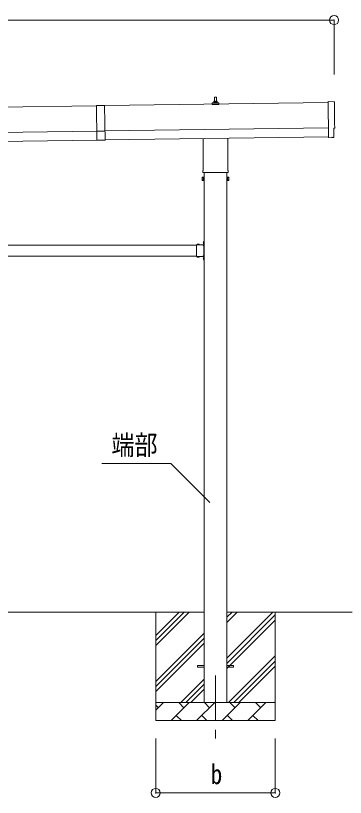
# Model space of a CAD drawing. Units: millimetres, scale not verified. Extents: x -88263 to 14131, y -29850 to 9646.
# Drawn here: x 7271 to 9093, y -5657 to -1336 of the extents above; entities that cross this region are included whole.
import ezdxf
from ezdxf.enums import TextEntityAlignment as Align

# ---------------------------------------------------------------- set-up
doc = ezdxf.new("R2010")
doc.units = ezdxf.units.MM
doc.header["$LTSCALE"] = 50
doc.header["$PDMODE"] = 32
doc.header["$PDSIZE"] = 50
doc.linetypes.add('CHAIN1', pattern=[8, 5, -1, 1, -1])
doc.linetypes.add('USER8', pattern=[4, 3, -1])
for name, color, linetype, lineweight in [('0-2_建具', 4, 'Continuous', 9), ('0-4_設備', 7, 'Continuous', 9), ('0-6_手摺', 5, 'Continuous', 5), ('0-7_ハッチ', 6, 'Continuous', 9)]:
    doc.layers.add(name, color=color, linetype=linetype, lineweight=lineweight)
doc.styles.add('ＭＳ ゴシック', font='')
doc.styles.get('ＭＳ ゴシック').set_extended_font_data('MS Gothic')

msp = doc.modelspace()

# ---------------------------------------------------------------- linework, layer by layer
at = {"layer": '0-2_建具'}
for p, q in [((8365.03, -1815.78), (8365.03, -1811.57)), ((8366.03, -1811.57), (8384.03, -1811.57)), ((8369.03, -1811.57), (8369.76, -1788.04)), ((8370.76, -1787.07), (8379.31, -1787.07)), ((8380.31, -1788.04), (8381.03, -1811.57)), ((8385.03, -1815.78), (8385.03, -1811.57)), ((8997.56, -1810.43), (9000.39, -2008.27)), ((9029.15, -1811.63), (8997.56, -1810.43)), ((7717.26, -1833.81), (2352.58, -1910.45)), ((7717.25, -1832.81), (7762.25, -1832.17)), ((7717.25, -1832.81), (7719.99, -2024.79)), ((7762.25, -1832.17), (7764.99, -2024.15)), ((8997.63, -1815.52), (7762.26, -1833.17)), ((8356.78, -1827.07), (8356.78, -1819.35)), ((8393.28, -1827.07), (8356.78, -1827.07)), ((8357.17, -1818.57), (8392.9, -1818.57)), ((8357.55, -1818.38), (8364.27, -1816.75)), ((8364.65, -1816.57), (8385.42, -1816.57)), ((8392.52, -1818.38), (8385.8, -1816.75)), ((8393.28, -1827.07), (8393.28, -1819.35)), ((2354.58, -2050.43), (7719.26, -1973.79)), ((7764.28, -1974.65), (7719.29, -1975.29)), ((7764.26, -1973.15), (8999.63, -1955.5)), ((9029.07, -1958.47), (9029.67, -1958.46)), ((9029.74, -2005.49), (9029.07, -1958.47)), ((2355.29, -2100.43), (7719.98, -2023.79)), ((7764.99, -2024.15), (7719.99, -2024.79)), ((7764.97, -2023.15), (9000.35, -2005.5)), ((8306.73, -2191.05), (8306.73, -2015.41)), ((8443.33, -2013.46), (8443.33, -2191.05)), ((9000.39, -2008.27), (9000.4, -2009.27)), ((9018.61, -2008.1), (9000.4, -2009.27)), ((9019.28, -2008.72), (9018.61, -2008.1)), ((9020.03, -2008.99), (9026.95, -2008.53)), ((8305.03, -2199.83), (8305.03, -2194.33)), ((8442.97, -2203.33), (8307.1, -2203.33)), ((8312.53, -2203.33), (8312.53, -5132.97)), ((8437.53, -5132.97), (8437.53, -2203.33)), ((8445.03, -2194.33), (8445.03, -2199.83)), ((8301.03, -2229.33), (8301.79, -2228.01)), ((8301.03, -2229.33), (8301.03, -2246.33)), ((8301.03, -2246.33), (8301.79, -2247.64)), ((8308.03, -2228.01), (8301.79, -2228.01)), ((8308.03, -2232.92), (8301.79, -2232.92)), ((8308.03, -2242.73), (8301.79, -2242.73)), ((8308.03, -2247.64), (8308.03, -2228.01)), ((8308.03, -2228.63), (8310.53, -2228.63)), ((8308.03, -2247.03), (8308.03, -2228.63)), ((8310.53, -2247.03), (8308.03, -2247.03)), ((8310.53, -2227.33), (8312.53, -2227.33)), ((8310.53, -2248.33), (8310.53, -2227.33)), ((8312.53, -2227.33), (8312.53, -2248.33)), ((8437.53, -2227.33), (8437.53, -2248.33)), ((8439.53, -2227.33), (8437.53, -2227.33)), ((8439.53, -2248.33), (8439.53, -2227.33)), ((8442.03, -2228.63), (8439.53, -2228.63)), ((8439.53, -2247.03), (8442.03, -2247.03)), ((8442.03, -2228.01), (8448.27, -2228.01)), ((8442.03, -2247.64), (8442.03, -2228.01)), ((8442.03, -2247.03), (8442.03, -2228.63)), ((8442.03, -2232.92), (8448.27, -2232.92)), ((8442.03, -2242.73), (8448.27, -2242.73)), ((8449.03, -2229.33), (8448.27, -2228.01)), ((8449.03, -2246.33), (8448.27, -2247.64)), ((8449.03, -2229.33), (8449.03, -2246.33)), ((8308.03, -2247.64), (8301.79, -2247.64)), ((8312.53, -2248.33), (8310.53, -2248.33)), ((8437.53, -2248.33), (8439.53, -2248.33)), ((8442.03, -2247.64), (8448.27, -2247.64)), ((8310.02, -2586.07), (8310.02, -2597.87)), ((8310.02, -2586.07), (8310.53, -2586.07)), ((8310.53, -2581.97), (8310.53, -2601.97)), ((8310.53, -2581.97), (8312.53, -2581.97)), ((8310.53, -2586.07), (8310.53, -2597.87)), ((8312.53, -2588.97), (8310.53, -2588.97)), ((8312.53, -2581.97), (8312.53, -2601.97)), ((6679.53, -2604.97), (8270.53, -2604.97)), ((8270.53, -2601.97), (8310.53, -2601.97)), ((8270.53, -2601.97), (8270.53, -2667.97)), ((8273.63, -2601.46), (8285.43, -2601.46)), ((8273.63, -2601.46), (8273.63, -2601.97)), ((8273.63, -2601.97), (8285.43, -2601.97)), ((8285.43, -2601.46), (8285.43, -2601.97)), ((8306.53, -2603.97), (8310.53, -2603.97)), ((8306.53, -2605.97), (8306.53, -2603.97)), ((8306.53, -2604.97), (8312.03, -2604.97)), ((8310.53, -2605.97), (8306.53, -2605.97)), ((8310.02, -2597.87), (8310.53, -2597.87)), ((8312.53, -2594.97), (8310.53, -2594.97)), ((8310.53, -2605.97), (8310.53, -2663.97)), ((8312.03, -2604.97), (8312.03, -2664.97)), ((6679.53, -2664.97), (8270.53, -2664.97)), ((8270.53, -2667.97), (8310.53, -2667.97)), ((8273.63, -2667.97), (8285.43, -2667.97)), ((8273.63, -2668.48), (8273.63, -2667.97)), ((8273.63, -2668.48), (8285.43, -2668.48)), ((8285.43, -2668.48), (8285.43, -2667.97)), ((8306.53, -2663.97), (8306.53, -2665.97)), ((8310.53, -2663.97), (8306.53, -2663.97)), ((8306.53, -2664.97), (8312.03, -2664.97)), ((8310.53, -2665.97), (8306.53, -2665.97)), ((8310.02, -2672.07), (8310.02, -2683.87)), ((8310.02, -2672.07), (8310.53, -2672.07)), ((8310.53, -2667.97), (8310.53, -2687.97)), ((8310.53, -2672.07), (8310.53, -2683.87)), ((8312.53, -2674.97), (8310.53, -2674.97)), ((8312.53, -2667.97), (8312.53, -2687.97)), ((8310.02, -2683.87), (8310.53, -2683.87)), ((8312.53, -2680.97), (8310.53, -2680.97)), ((8310.53, -2687.97), (8312.53, -2687.97)), ((8275.03, -4937.47), (8275.03, -4928.47)), ((8275.03, -4928.47), (8312.53, -4928.47)), ((8275.03, -4937.47), (8312.53, -4937.47)), ((8437.53, -4928.47), (8475.03, -4928.47)), ((8437.53, -4937.47), (8475.03, -4937.47)), ((8475.03, -4937.47), (8475.03, -4928.47))]:
    msp.add_line(p, q, dxfattribs=at)
at = {"layer": '0-2_建具', "linetype": 'USER8'}
for p, q in [((8307.92, -2589.47), (8310.7, -2590.82)), ((8310.7, -2590.82), (8311.31, -2591.97)), ((8310.7, -2593.11), (8311.31, -2591.97)), ((8277.03, -2599.36), (8278.39, -2602.14)), ((8278.39, -2602.14), (8279.53, -2602.74)), ((8280.68, -2602.14), (8279.53, -2602.74)), ((8282.03, -2599.36), (8280.68, -2602.14)), ((8307.92, -2594.47), (8310.7, -2593.11)), ((8277.03, -2670.58), (8278.39, -2667.8)), ((8278.39, -2667.8), (8279.53, -2667.19)), ((8280.68, -2667.8), (8279.53, -2667.19)), ((8282.03, -2670.58), (8280.68, -2667.8)), ((8307.92, -2675.47), (8310.7, -2676.82)), ((8307.92, -2680.47), (8310.7, -2679.11)), ((8310.7, -2676.82), (8311.31, -2677.97)), ((8310.7, -2679.11), (8311.31, -2677.97))]:
    msp.add_line(p, q, dxfattribs=at)
at = {"layer": '0-2_建具', "color": 7, "linetype": 'CHAIN1'}
msp.add_line((8375.03, -4982.97), (8375.03, -5331.97), dxfattribs=at)
at = {"layer": '0-2_建具'}
for centre, radius, start, end in [((8369.12, -1812.2), 4.13, 90, 171.17633), ((8366.03, -1812.57), 1, 90, 180), ((8370.76, -1788.07), 1, 90, 178.60509), ((8378.37, -1811.57), 4.83, 133.60282, 180), ((8371.7, -1811.57), 4.83, 0, 46.39718), ((8379.31, -1788.07), 1, 1.39491, 90), ((8380.95, -1812.2), 4.13, 8.82367, 90), ((8384.03, -1812.57), 1, 0, 90), ((8357.78, -1819.35), 1, 103.62699, 180), ((8364.03, -1815.78), 1, 283.62699, 0), ((8386.03, -1815.78), 1, 180, 256.37301), ((8392.28, -1819.35), 1, 0, 76.37301), ((8309.03, -2194.33), 4, 125.09963, 180), ((8309.03, -2199.83), 4, 180, 194.47751), ((8309.03, -2199.83), 4, 194.47751, 241.04498), ((8441.03, -2199.83), 4, 298.95502, 345.52249), ((8441.03, -2194.33), 4, 0, 54.90037), ((8441.03, -2199.83), 4, 345.52249, 360), ((8305.38, -2230.47), 4.34, 145.61575, 214.38425), ((8317.27, -2237.83), 16.24, 162.41205, 197.58795), ((8305.38, -2245.19), 4.34, 145.61575, 214.38425), ((8432.79, -2237.83), 16.24, 342.41205, 17.58795), ((8444.69, -2230.47), 4.34, 325.61575, 34.38425), ((8444.69, -2245.19), 4.34, 325.61575, 34.38425), ((8315.77, -2591.97), 8.23, 134.2189, 225.7811), ((8279.53, -2607.2), 8.23, 44.2189, 135.7811), ((8310.53, -2601.97), 2, 270, 0), ((8279.53, -2662.74), 8.23, 224.2189, 315.7811), ((8315.77, -2677.97), 8.23, 134.2189, 225.7811), ((8310.53, -2667.97), 2, 0, 90)]:
    msp.add_arc(centre, radius, start, end, dxfattribs=at)
for centre, major_axis, ratio, start_param, end_param in [((9029.04, -1814.63), (3, 0.04), 0.99863, 6.2683889, 7.8016218), ((13795.42, -1816.97), (-4762.89, -68.04), 0.99863, 6.2683889, 6.2976778), ((9029.61, -1954.06), (4.41, 0.06), 0.99863, 4.712389, 6.2976778), ((9019.96, -2007.99), (0.737, -0.68), 0.9974, 4.712389, 5.5252311), ((9026.74, -2005.53), (2.21, -2.04), 0.9974, 5.5252311, 7.0411395)]:
    msp.add_ellipse(centre, major_axis=major_axis, ratio=ratio, start_param=start_param, end_param=end_param, dxfattribs=at)
at = {"layer": '0-4_設備'}
for p, q in [((8312.53, -4632.97), (4837.53, -4632.97)), ((8045.03, -4761.45), (8173.51, -4632.97)), ((8045.03, -4789.74), (8201.8, -4632.97)), ((8045.03, -4818.02), (8230.08, -4632.97)), ((8045.03, -4632.97), (8045.03, -5232.97)), ((8437.53, -4661.79), (8466.36, -4632.97)), ((8437.53, -4690.08), (8494.64, -4632.97)), ((8437.53, -4888.07), (8692.63, -4632.97)), ((9129.65, -4632.97), (8437.53, -4632.97)), ((8437.53, -4916.35), (8705.03, -4648.85)), ((8705.03, -4632.97), (8705.03, -5232.97)), ((8437.53, -4944.64), (8705.03, -4677.14)), ((8045.03, -5016.01), (8312.53, -4748.51)), ((8045.03, -5044.29), (8312.53, -4776.79)), ((8045.03, -5072.58), (8312.53, -4805.08)), ((8447.19, -5132.97), (8705.03, -4875.13)), ((8475.47, -5132.97), (8705.03, -4903.41)), ((8503.76, -5132.97), (8705.03, -4931.7)), ((8182.63, -5132.97), (8312.53, -5003.07)), ((8210.92, -5132.97), (8312.53, -5031.35)), ((8239.2, -5132.97), (8312.53, -5059.64)), ((8045.03, -5175.86), (8087.93, -5132.97)), ((8045.03, -5132.97), (8705.03, -5132.97)), ((8129.35, -5232.97), (8229.35, -5132.97)), ((8200.79, -5161.52), (8172.24, -5132.97)), ((8270.77, -5232.97), (8370.77, -5132.97)), ((8342.22, -5161.52), (8313.66, -5132.97)), ((8412.19, -5232.97), (8512.19, -5132.97)), ((8483.64, -5161.52), (8455.08, -5132.97)), ((8553.61, -5232.97), (8653.61, -5132.97)), ((8625.06, -5161.52), (8596.5, -5132.97)), ((8701.75, -5132.97), (8705.03, -5129.68)), ((8059.37, -5161.52), (8045.03, -5147.18)), ((8157.9, -5204.42), (8186.45, -5232.97)), ((8299.32, -5204.42), (8327.88, -5232.97)), ((8440.74, -5204.42), (8469.3, -5232.97)), ((8582.16, -5204.42), (8610.72, -5232.97)), ((8705.03, -5232.97), (8045.03, -5232.97))]:
    msp.add_line(p, q, dxfattribs=at)
at = {"layer": '0-6_手摺', "color": 6, "lineweight": 9}
for p, q in [((2321.3, -1360.74), (9030.65, -1360.74)), ((9030.65, -1360.74), (9030.65, -1660.74)), ((8045.03, -5631.97), (8045.03, -5331.97))]:
    msp.add_line(p, q, dxfattribs=at)
msp.add_lwpolyline([(8045.03, -5631.97), (8705.03, -5631.97), (8705.03, -5331.97)], dxfattribs=at)
at = {"layer": '0-6_手摺', "color": 6}
for p in [(9030.65, -1360.74), (8045.03, -5631.97), (8705.03, -5631.97)]:
    msp.add_point(p, dxfattribs=at)
at = {"layer": '0-7_ハッチ'}
for p, q in [((7746.08, -3810.89), (8127.4, -3810.89)), ((8127.4, -3810.89), (8343.4, -4026.9))]:
    msp.add_line(p, q, dxfattribs=at)

# ---------------------------------------------------------------- texts
at = {"layer": '0-6_手摺', "color": 7, "style": 'ＭＳ ゴシック', "width": 0.85}
msp.add_text('b', height=110, dxfattribs=at).set_placement((8348.78, -5616.97), align=Align.BOTTOM_LEFT)
at = {"layer": '0-7_ハッチ', "color": 7, "style": 'ＭＳ ゴシック', "width": 0.85}
msp.add_text('端部', height=110, dxfattribs=at).set_placement((7799.78, -3797.2), align=Align.BOTTOM_LEFT)

doc.saveas('drawing.dxf')
